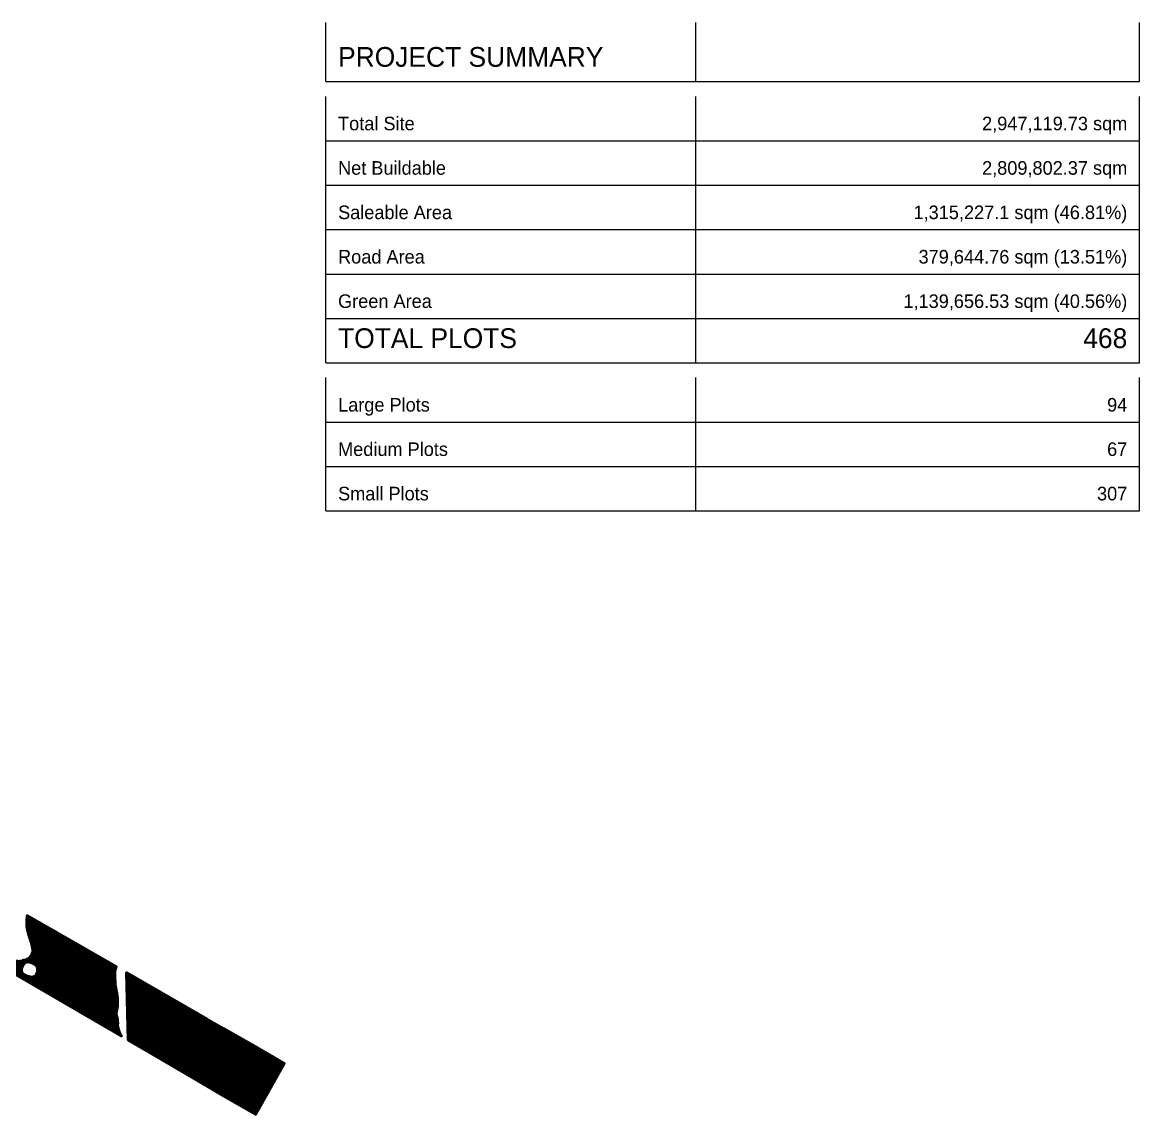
# Model space of a CAD drawing. Header units: metres. Extents: x 729569 to 733474, y 1423763 to 1426173.
# Drawn here: x 732115 to 733474, y 1424845 to 1426173 of the extents above; entities that cross this region are included whole.
import ezdxf
from ezdxf.enums import TextEntityAlignment as Align

# ---------------------------------------------------------------- set-up
doc = ezdxf.new("R2010")
doc.units = ezdxf.units.M
for name, color, linetype in [('BOUNDARY', 7, 'Continuous'), ('GREEN_AREA', 7, 'Continuous'), ('PARCEL_BORDER', 7, 'Continuous'), ('PARCEL_S', 7, 'Continuous'), ('ROADS_LOCAL', 7, 'Continuous'), ('TABLE_LINES', 7, 'Continuous'), ('TABLE_TEXT', 7, 'Continuous')]:
    doc.layers.add(name, color=color, linetype=linetype)

msp = doc.modelspace()

# ---------------------------------------------------------------- hatches: boundary and pattern name
at = {"layer": 'BOUNDARY', "true_color": 0xdcdcdc}
h = msp.add_hatch(dxfattribs=at)
h.set_pattern_fill('SOLID')
h.paths.add_polyline_path([(732433.9, 1424906.9), (732398.7, 1424844.6), (732243.5, 1424935.2), (732241.7, 1425017.4), (732433.9, 1424906.9)])
at = {"layer": 'GREEN_AREA', "true_color": 0x96c896}
h = msp.add_hatch(dxfattribs=at)
h.set_pattern_fill('SOLID')
h.paths.add_polyline_path([(732228, 1425001.4), (732228, 1425001.3), (732228.1, 1425000.9), (732228.1, 1425000.8), (732228.2, 1425000.2), (732228.2, 1425000.1), (732228.4, 1424999.4), (732228.4, 1424999.4), (732228.5, 1424998.6), (732228.7, 1424997.9), (732228.8, 1424997.3), (732228.9, 1424996.9), (732228.9, 1424996.6), (732229, 1424996.3), (732229, 1424996), (732229, 1424996), (732229.1, 1424995.6), (732229.1, 1424995.6), (732229.1, 1424995.1), (732229.1, 1424995.1), (732229.2, 1424994.6), (732229.2, 1424994.6), (732229.4, 1424993.7), (732229.4, 1424993.6), (732229.6, 1424992.4), (732229.8, 1424991.1), (732230, 1424989.6), (732230.3, 1424988.2), (732230.4, 1424987), (732230.6, 1424986.1), (732230.6, 1424985.6), (732230.7, 1424985.2), (732230.7, 1424984.8), (732230.7, 1424984.4), (732230.7, 1424984), (732230.7, 1424983.5), (732230.7, 1424983), (732230.7, 1424982.6), (732230.7, 1424982.1), (732230.7, 1424981.6), (732230.7, 1424981), (732230.7, 1424981), (732230.6, 1424980.4), (732230.6, 1424980.4), (732230.6, 1424979.7), (732230.6, 1424979.7), (732230.6, 1424979), (732230.6, 1424978.1), (732230.6, 1424977.3), (732230.5, 1424976.6), (732230.5, 1424976.3), (732230.5, 1424976.2), (732230.4, 1424975.9), (732230.3, 1424975.6), (732230.3, 1424975.2), (732230.3, 1424975.2), (732230.1, 1424974.5), (732230.1, 1424974.5), (732230, 1424973.5), (732230, 1424973.5), (732229.8, 1424972.5), (732229.6, 1424971.4), (732229.5, 1424970.4), (732229.3, 1424969.7), (732229.3, 1424969.4), (732229.2, 1424969.1), (732229.2, 1424968.8), (732229.2, 1424968.8), (732229.1, 1424968.5), (732229.1, 1424968.4), (732229.1, 1424968.2), (732229, 1424967.9), (732229, 1424967.6), (732229.1, 1424967.2), (732229.1, 1424967.1), (732229.1, 1424966.8), (732229.1, 1424966.7), (732229.1, 1424966.2), (732229.2, 1424966.1), (732229.2, 1424965.5), (732229.3, 1424965.2), (732229.4, 1424964.8), (732229.4, 1424964.7), (732229.6, 1424964.1), (732229.6, 1424964.1), (732229.8, 1424963.4), (732230, 1424962.7), (732230.2, 1424961.9), (732230.4, 1424961.2), (732230.5, 1424960.5), (732230.6, 1424959.8), (732230.7, 1424959), (732230.7, 1424958.2), (732230.7, 1424957.4), (732230.8, 1424956.6), (732230.8, 1424955.9), (732230.8, 1424955.3), (732230.8, 1424955.3), (732230.8, 1424954.9), (732230.7, 1424954.6), (732230.7, 1424954.2), (732230.7, 1424953.8), (732230.7, 1424953.6), (732230.7, 1424953.2), (732230.7, 1424952.9), (732230.7, 1424952.4), (732230.7, 1424952.2), (732230.8, 1424952), (732230.9, 1424951.5), (732230.9, 1424951.4), (732231.2, 1424950.5), (732231.2, 1424950.5), (732231.5, 1424949.5), (732231.6, 1424949.4), (732231.9, 1424948.3), (732232, 1424948.2), (732232.4, 1424947.1), (732232.4, 1424947), (732232.7, 1424945.9), (732232.7, 1424945.9), (732233.1, 1424945), (732233.3, 1424944.3), (732233.4, 1424944), (732233.4, 1424943.9), (732233.5, 1424943.7), (732233.6, 1424943.5), (732233.6, 1424943.3), (732233.7, 1424943), (732233.8, 1424942.8), (732233.9, 1424942.7), (732234.1, 1424942.4), (732234.1, 1424942.4), (732234.2, 1424942.1), (732234.4, 1424941.7), (732234.6, 1424941.3), (732234.9, 1424940.7), (732235.3, 1424940), (732104.4, 1425016.4), (732104, 1425016.6), (732103.5, 1425016.8), (732103, 1425016.9), (732102.6, 1425017), (732102.1, 1425017.1), (732101.6, 1425017.1), (732101.1, 1425017), (732100.6, 1425016.9), (732100.2, 1425016.8), (732099.7, 1425016.6), (732099.3, 1425016.4), (732098.9, 1425016.1), (732098.5, 1425015.8), (732098.2, 1425015.4), (732097.9, 1425015.1), (732049.3, 1424949.5), (732049.3, 1425004.6), (732072.5, 1425004.6), (732072.5, 1425051.2), (732049.3, 1425051.2), (732049.3, 1425084.7), (732049.4, 1425084.8), (732049.6, 1425085), (732049.7, 1425085.3), (732049.7, 1425085.5), (732049.8, 1425085.7), (732049.9, 1425085.9), (732049.9, 1425086.1), (732050, 1425086.3), (732050, 1425086.4), (732050, 1425086.4), (732050.3, 1425087.2), (732050.6, 1425088.3), (732051.1, 1425089.6), (732051.7, 1425091.1), (732051.7, 1425091.1), (732052.2, 1425092.6), (732052.2, 1425092.7), (732052.7, 1425094.1), (732052.7, 1425094.1), (732053.1, 1425095.3), (732053.1, 1425095.3), (732053.4, 1425096.1), (732053.4, 1425096.2), (732053.5, 1425096.6), (732053.6, 1425097.1), (732053.7, 1425097.4), (732053.7, 1425097.7), (732053.7, 1425098), (732053.7, 1425098.1), (732053.7, 1425098.3), (732053.8, 1425098.5), (732053.8, 1425098.8), (732054, 1425099.6), (732054.2, 1425100.7), (732054.5, 1425102), (732054.7, 1425103.3), (732055, 1425104.4), (732055.1, 1425105.2), (732055.2, 1425105.4), (732055.2, 1425105.5), (732055.3, 1425105.6), (732055.3, 1425105.8), (732055.4, 1425106), (732055.4, 1425106.2), (732055.4, 1425106.4), (732055.4, 1425106.6), (732055.5, 1425106.8), (732055.5, 1425106.8), (732055.5, 1425106.9), (732055.5, 1425107.4), (732055.5, 1425107.4), (732055.6, 1425108.2), (732055.6, 1425108.2), (732055.8, 1425109.2), (732055.8, 1425109.2), (732055.9, 1425110.3), (732055.9, 1425110.3), (732056, 1425111.5), (732056, 1425111.6), (732056, 1425112.7), (732056, 1425112.8), (732056, 1425113.9), (732056, 1425114.1), (732055.9, 1425115.1), (732055.9, 1425115.2), (732055.8, 1425116.4), (732055.8, 1425116.5), (732055.6, 1425117.8), (732055.6, 1425117.9), (732055.3, 1425119.3), (732055.3, 1425119.3), (732055.1, 1425120.8), (732055.1, 1425120.8), (732054.8, 1425122.2), (732054.8, 1425122.2), (732054.6, 1425123.5), (732054.6, 1425123.5), (732054.4, 1425124.5), (732054.3, 1425125.1), (732054.3, 1425125.2), (732054.3, 1425125.3), (732054.3, 1425125.5), (732054.3, 1425125.7), (732054.3, 1425126.2), (732054.3, 1425126.3), (732054.2, 1425126.6), (732054.2, 1425126.8), (732054.2, 1425126.8), (732054.2, 1425126.9), (732054.1, 1425127.2), (732054.1, 1425127.2), (732054, 1425127.9), (732053.8, 1425128.9), (732053.5, 1425130), (732053.3, 1425131.3), (732053.1, 1425132.5), (732052.8, 1425133.6), (732052.7, 1425134.4), (732052.5, 1425135.2), (732052.4, 1425135.9), (732052.3, 1425136.5), (732052.3, 1425136.5), (732052.2, 1425137.2), (732052.2, 1425137.2), (732052.1, 1425137.9), (732052.1, 1425138), (732052, 1425138.7), (732051.9, 1425138.8), (732051.7, 1425139.6), (732051.7, 1425139.7), (732051.5, 1425140.4), (732051.5, 1425140.5), (732051.2, 1425141.4), (732051.2, 1425141.5), (732050.8, 1425142.5), (732050.8, 1425142.5), (732050.4, 1425143.5), (732050.4, 1425143.5), (732050.1, 1425144.6), (732050, 1425144.6), (732049.7, 1425145.6), (732049.3, 1425146.6), (732049.3, 1425146.6), (732049.3, 1425147.8), (732093.2, 1425147.8), (732093.3, 1425147.5), (732093.4, 1425147.2), (732093.6, 1425146.5), (732093.8, 1425146.1), (732094, 1425145.4), (732094.1, 1425145.2), (732094.5, 1425144.3), (732094.6, 1425144.2), (732095.1, 1425143.2), (732095.1, 1425143.1), (732095.6, 1425142.1), (732095.6, 1425142.1), (732096.1, 1425141.1), (732096.6, 1425140.3), (732096.7, 1425140), (732096.7, 1425140), (732096.7, 1425139.7), (732096.7, 1425139.6), (732096.7, 1425139.6), (732096.6, 1425139.1), (732096.5, 1425138.3), (732096.3, 1425137.4), (732096.1, 1425136.3), (732096.1, 1425136.3), (732095.8, 1425135.2), (732095.8, 1425135.2), (732095.6, 1425134), (732095.6, 1425134), (732095.4, 1425133), (732095.4, 1425132.9), (732095.2, 1425132), (732095.2, 1425132), (732095.1, 1425131), (732095.1, 1425131), (732094.9, 1425130.1), (732094.9, 1425130.1), (732094.8, 1425129.2), (732094.8, 1425129.2), (732094.6, 1425128.4), (732094.6, 1425128.4), (732094.5, 1425127.6), (732094.5, 1425127.6), (732094.4, 1425126.8), (732094.4, 1425126.8), (732094.3, 1425126.1), (732094.3, 1425126.1), (732094.2, 1425125.5), (732094.1, 1425125.4), (732094.1, 1425124.7), (732094, 1425124.6), (732094, 1425124), (732094, 1425123.9), (732093.9, 1425123.3), (732093.9, 1425122.9), (732093.8, 1425122.4), (732093.7, 1425122.1), (732093.6, 1425122.2), (732093, 1425122.9), (732092.7, 1425123.2), (732092.4, 1425123.5), (732091.9, 1425124), (732091.4, 1425124.3), (732090.9, 1425124.6), (732090.1, 1425125), (732089.5, 1425125.2), (732088.7, 1425125.5), (732088.3, 1425125.7), (732087.4, 1425125.9), (732087.1, 1425126), (732086.3, 1425126.1), (732086.1, 1425126.2), (732085.4, 1425126.3), (732085.3, 1425126.3), (732085, 1425126.3), (732084.7, 1425126.5), (732084.4, 1425126.6), (732083.8, 1425126.7), (732083.2, 1425126.8), (732082.9, 1425126.8), (732082.5, 1425126.8), (732082, 1425126.8), (732081.6, 1425126.8), (732081.2, 1425126.7), (732080.8, 1425126.6), (732080.4, 1425126.5), (732080, 1425126.3), (732079.4, 1425126.1), (732079, 1425125.9), (732078.7, 1425125.7), (732078.2, 1425125.4), (732077.8, 1425125.1), (732077.5, 1425124.9), (732077.3, 1425124.7), (732076.7, 1425124.2), (732076.7, 1425124.1), (732075.9, 1425123.5), (732075.9, 1425123.4), (732075.1, 1425122.7), (732075, 1425122.6), (732074.1, 1425121.8), (732074, 1425121.7), (732073.6, 1425121.2), (732073.2, 1425120.8), (732073, 1425120.4), (732072.7, 1425120), (732072.5, 1425119.6), (732072.4, 1425119.1), (732072.2, 1425118.7), (732072.2, 1425118.2), (732072.1, 1425117.7), (732072.2, 1425117.2), (732072.2, 1425116.8), (732072.3, 1425116.3), (732072.5, 1425115.8), (732072.7, 1425115.4), (732072.9, 1425115), (732073.2, 1425114.6), (732073.3, 1425114.5), (732073.2, 1425114.3), (732072.9, 1425113.8), (732072.7, 1425113.3), (732072.4, 1425112.7), (732072.3, 1425112.6), (732072, 1425112), (732072, 1425111.9), (732071.6, 1425111.2), (732071.6, 1425111), (732071.3, 1425110.3), (732071.2, 1425110.1), (732070.9, 1425109.3), (732070.9, 1425109), (732070.7, 1425108.1), (732070.6, 1425107.8), (732070.5, 1425107), (732070.5, 1425106.8), (732070.5, 1425105.7), (732070.5, 1425105.6), (732070.6, 1425104.4), (732070.6, 1425104.3), (732070.6, 1425102.9), (732070.6, 1425102.9), (732070.7, 1425101.4), (732070.7, 1425101.4), (732070.9, 1425100), (732070.9, 1425100), (732071, 1425098.6), (732071.1, 1425097.3), (732071.2, 1425096.2), (732071.2, 1425095.4), (732071.2, 1425094.6), (732071.2, 1425093.8), (732071.1, 1425093), (732071.1, 1425092.2), (732071.1, 1425092.1), (732071, 1425091.3), (732071, 1425091.2), (732071, 1425090.5), (732071.1, 1425090.2), (732071.1, 1425089.6), (732071.2, 1425089.2), (732071.3, 1425088.7), (732071.4, 1425088.4), (732071.5, 1425088.1), (732071.8, 1425087.4), (732072, 1425087), (732072.4, 1425086.3), (732072.5, 1425086.1), (732073, 1425085.5), (732073.1, 1425085.3), (732073.5, 1425084.8), (732073.6, 1425084.7), (732073.8, 1425084.5), (732073.8, 1425084.5), (732073.9, 1425084.2), (732074, 1425084), (732074.1, 1425083.7), (732074.3, 1425083.4), (732074.5, 1425083.2), (732074.7, 1425083), (732074.8, 1425082.9), (732075.1, 1425082.7), (732075.1, 1425082.7), (732075.4, 1425082.3), (732076, 1425081.5), (732076.6, 1425080.5), (732076.6, 1425080.5), (732077.3, 1425079.6), (732077.3, 1425079.6), (732078, 1425078.7), (732078, 1425078.6), (732078.5, 1425077.9), (732078.6, 1425077.8), (732079, 1425077.3), (732079.1, 1425077.2), (732079.6, 1425076.7), (732079.7, 1425076.5), (732080.1, 1425076.1), (732080.2, 1425076), (732080.6, 1425075.7), (732080.9, 1425075.4), (732081.1, 1425075.1), (732081.3, 1425074.9), (732081.5, 1425074.7), (732081.6, 1425074.5), (732081.7, 1425074.4), (732081.7, 1425074.3), (732081.8, 1425074.1), (732082, 1425073.5), (732082.3, 1425072.7), (732082.6, 1425071.7), (732083, 1425070.6), (732083.4, 1425069.4), (732083.8, 1425068.2), (732084.2, 1425066.9), (732084.6, 1425065.7), (732084.9, 1425064.6), (732085.3, 1425063.4), (732085.7, 1425062), (732086.1, 1425060.7), (732086.4, 1425059.3), (732086.8, 1425058.1), (732087.1, 1425057.1), (732087.3, 1425056.2), (732087.5, 1425055.7), (732087.5, 1425055.6), (732087.5, 1425055.5), (732087.5, 1425055.5), (732087.5, 1425055.3), (732087.6, 1425055.2), (732087.6, 1425055), (732087.6, 1425054.9), (732087.7, 1425054.6), (732087.7, 1425054.5), (732087.8, 1425054.1), (732087.9, 1425053.9), (732088.1, 1425053.6), (732088.2, 1425053.3), (732088.4, 1425053.1), (732088.5, 1425053), (732088.9, 1425052.4), (732088.9, 1425052.4), (732089.6, 1425051.4), (732090.4, 1425050.3), (732091.3, 1425049.1), (732092.2, 1425047.8), (732093.1, 1425046.6), (732093.9, 1425045.6), (732094.5, 1425044.7), (732094.8, 1425044.3), (732095, 1425043.9), (732095.2, 1425043.4), (732095.4, 1425043), (732095.5, 1425042.9), (732095.7, 1425042.4), (732095.8, 1425042.3), (732096.1, 1425041.7), (732096.2, 1425041.5), (732096.6, 1425040.9), (732096.7, 1425040.8), (732097.1, 1425040.2), (732097.2, 1425040.1), (732097.7, 1425039.6), (732097.8, 1425039.5), (732098.2, 1425039), (732098.3, 1425038.9), (732098.7, 1425038.5), (732098.8, 1425038.4), (732099.2, 1425038), (732099.2, 1425038), (732099.6, 1425037.6), (732099.7, 1425037.6), (732100.1, 1425037.2), (732100.3, 1425037.1), (732100.6, 1425036.8), (732100.8, 1425036.7), (732101.1, 1425036.5), (732101.2, 1425036.4), (732101.6, 1425036.2), (732101.6, 1425036.2), (732102, 1425035.9), (732102.3, 1425035.7), (732102.9, 1425035.3), (732102.9, 1425035.3), (732103.5, 1425034.7), (732103.6, 1425034.7), (732104.4, 1425034.1), (732104.6, 1425034), (732105.4, 1425033.5), (732105.7, 1425033.4), (732106.6, 1425033), (732107, 1425032.8), (732107.9, 1425032.5), (732108.1, 1425032.5), (732108.4, 1425032.4), (732109.1, 1425032.3), (732109.4, 1425032.3), (732110.4, 1425032.2), (732110.6, 1425032.2), (732111.8, 1425032.2), (732111.9, 1425032.3), (732113.2, 1425032.3), (732113.3, 1425032.3), (732114.7, 1425032.4), (732114.8, 1425032.5), (732116.2, 1425032.6), (732116.3, 1425032.7), (732117.7, 1425032.9), (732117.9, 1425032.9), (732119.1, 1425033.3), (732119.3, 1425033.3), (732120.4, 1425033.7), (732120.8, 1425033.9), (732121.7, 1425034.3), (732121.9, 1425034.4), (732122.2, 1425034.6), (732123, 1425035.2), (732123.2, 1425035.4), (732123.3, 1425035.5), (732124.1, 1425036.3), (732124.3, 1425036.6), (732125, 1425037.5), (732125.1, 1425037.7), (732125.7, 1425038.7), (732125.8, 1425038.8), (732126.4, 1425039.8), (732126.4, 1425039.9), (732126.9, 1425040.8), (732126.9, 1425040.9), (732127.3, 1425041.6), (732127.3, 1425041.8), (732127.5, 1425042.3), (732127.6, 1425042.5), (732127.7, 1425042.8), (732127.8, 1425043.1), (732127.8, 1425043.4), (732127.8, 1425043.8), (732127.8, 1425044.1), (732127.8, 1425044.4), (732127.8, 1425044.6), (732127.7, 1425044.9), (732127.6, 1425045.2), (732127.5, 1425045.5), (732127.4, 1425045.6), (732127.4, 1425045.6), (732127.4, 1425045.7), (732127.3, 1425046.2), (732127.2, 1425046.9), (732127.2, 1425046.9), (732127, 1425047.8), (732127, 1425047.8), (732126.8, 1425048.8), (732126.8, 1425048.8), (732126.6, 1425049.9), (732126.6, 1425049.9), (732126.3, 1425051), (732126.3, 1425051), (732126.1, 1425052.1), (732126.1, 1425052.2), (732125.8, 1425053.2), (732125.8, 1425053.3), (732125.5, 1425054.3), (732125.5, 1425054.3), (732125.1, 1425055.5), (732125.1, 1425055.5), (732124.7, 1425056.8), (732124.7, 1425056.8), (732124.3, 1425058.1), (732124.3, 1425058.1), (732123.9, 1425059.4), (732123.9, 1425059.4), (732123.5, 1425060.6), (732123.5, 1425060.6), (732123.1, 1425061.7), (732122.8, 1425062.6), (732122.6, 1425063.3), (732122.5, 1425063.6), (732122.4, 1425064), (732122.3, 1425064.3), (732122.2, 1425064.6), (732122.1, 1425064.9), (732122, 1425065.3), (732122, 1425065.3), (732121.9, 1425065.8), (732121.8, 1425066.1), (732121.8, 1425066.5), (732121.7, 1425066.9), (732121.6, 1425067.3), (732121.6, 1425067.3), (732121.5, 1425067.9), (732121.3, 1425068.8), (732121.1, 1425069.8), (732120.9, 1425071), (732120.7, 1425072.3), (732120.5, 1425073.6), (732120.4, 1425074.9), (732120.3, 1425076.1), (732120.2, 1425077.2), (732120.2, 1425078.3), (732120.3, 1425079.5), (732120.3, 1425080.8), (732120.4, 1425082.2), (732120.6, 1425083.7), (732120.7, 1425085.1), (732120.8, 1425086.3), (732120.9, 1425086.8), (732229, 1425024.7), (732228.8, 1425024.3), (732228.8, 1425024.3), (732228.6, 1425023.4), (732228.5, 1425022.8), (732228.3, 1425022.1), (732228.1, 1425021.5), (732228.1, 1425021.4), (732227.9, 1425020.8), (732227.9, 1425020.8), (732227.7, 1425020.2), (732227.7, 1425020.1), (732227.6, 1425019.5), (732227.5, 1425019.3), (732227.5, 1425018.9), (732227.4, 1425018.6), (732227.4, 1425018.2), (732227.4, 1425017.9), (732227.4, 1425017.5), (732227.4, 1425017.3), (732227.4, 1425016.9), (732227.4, 1425016.9), (732227.4, 1425016.6), (732227.5, 1425016.2), (732227.4, 1425015.9), (732227.4, 1425015.3), (732227.4, 1425014.6), (732227.4, 1425014.5), (732227.4, 1425013.7), (732227.4, 1425013.7), (732227.4, 1425012.8), (732227.4, 1425012.8), (732227.4, 1425011.9), (732227.4, 1425011.8), (732227.4, 1425011), (732227.4, 1425010.9), (732227.4, 1425010), (732227.4, 1425009.9), (732227.5, 1425009.1), (732227.5, 1425009), (732227.6, 1425008.2), (732227.6, 1425008.1), (732227.7, 1425007.4), (732227.7, 1425007.4), (732227.8, 1425006.7), (732227.8, 1425006.2), (732227.8, 1425005.9), (732227.8, 1425005.7), (732227.8, 1425005.4), (732227.8, 1425005), (732227.8, 1425005), (732227.8, 1425004.6), (732227.8, 1425004.4), (732227.8, 1425004), (732227.8, 1425003.8), (732227.8, 1425003.4), (732227.8, 1425003.3), (732227.8, 1425002.9), (732227.8, 1425002.8), (732227.9, 1425002.4), (732227.9, 1425002.3), (732227.9, 1425001.9), (732227.9, 1425001.9), (732228, 1425001.4)])
h.paths.add_polyline_path([(732115.1, 1425019.7), (732115.2, 1425019.5), (732115.2, 1425019.3), (732115.3, 1425019), (732115.4, 1425018.7), (732115.5, 1425018.5), (732115.6, 1425018.3), (732115.6, 1425018.1), (732115.8, 1425017.9), (732115.9, 1425017.7), (732116.1, 1425017.5), (732116.2, 1425017.3), (732116.4, 1425017.1), (732116.8, 1425016.7), (732116.9, 1425016.6), (732117.1, 1425016.5), (732117.8, 1425016), (732118.1, 1425015.8), (732119.2, 1425015.2), (732119.5, 1425015), (732120.8, 1425014.5), (732121, 1425014.4), (732122.3, 1425013.9), (732122.5, 1425013.9), (732123.8, 1425013.5), (732124.1, 1425013.4), (732125.3, 1425013.2), (732125.6, 1425013.2), (732126.4, 1425013.1), (732126.6, 1425013.1), (732126.9, 1425013.1), (732127.4, 1425013.1), (732127.6, 1425013.2), (732127.9, 1425013.2), (732128.2, 1425013.3), (732128.4, 1425013.4), (732128.6, 1425013.4), (732128.7, 1425013.5), (732129, 1425013.6), (732129.1, 1425013.7), (732129.4, 1425013.9), (732129.6, 1425014.1), (732129.8, 1425014.2), (732130, 1425014.4), (732130.3, 1425014.7), (732130.4, 1425014.8), (732130.6, 1425015.1), (732130.9, 1425015.6), (732131, 1425015.8), (732131.2, 1425016), (732131.5, 1425016.7), (732131.7, 1425017.1), (732131.9, 1425018), (732132, 1425018.4), (732132.2, 1425019.2), (732132.2, 1425019.6), (732132.2, 1425020.5), (732132.2, 1425020.9), (732132.2, 1425021.6), (732132.1, 1425022), (732132, 1425022.4), (732131.9, 1425022.8), (732131.8, 1425023.1), (732131.7, 1425023.3), (732131.6, 1425023.4), (732131.6, 1425023.6), (732131.5, 1425023.7), (732131.3, 1425024), (732131.2, 1425024.2), (732130.9, 1425024.5), (732130.6, 1425024.9), (732130.3, 1425025.2), (732129.8, 1425025.7), (732129.5, 1425025.9), (732128.6, 1425026.5), (732128.4, 1425026.7), (732127.3, 1425027.3), (732127.1, 1425027.4), (732126, 1425028), (732125.8, 1425028.1), (732124.7, 1425028.5), (732124.4, 1425028.6), (732123.3, 1425028.9), (732122.9, 1425029), (732122.2, 1425029.1), (732121.9, 1425029.1), (732121.7, 1425029.1), (732121.2, 1425029.1), (732121, 1425029.1), (732120.7, 1425029.1), (732120.4, 1425029), (732120.1, 1425028.9), (732119.9, 1425028.9), (732119.7, 1425028.8), (732119.5, 1425028.7), (732119.2, 1425028.6), (732119, 1425028.4), (732118.8, 1425028.3), (732118.6, 1425028.2), (732118.2, 1425027.9), (732118, 1425027.7), (732117.9, 1425027.6), (732117.4, 1425027), (732117.2, 1425026.8), (732117.1, 1425026.7), (732116.6, 1425025.8), (732116.4, 1425025.5), (732115.9, 1425024.5), (732115.8, 1425024.2), (732115.4, 1425023.2), (732115.3, 1425022.8), (732115.1, 1425021.8), (732115.1, 1425021.6), (732115.1, 1425021.4), (732115.1, 1425020.7), (732115.1, 1425020.4), (732115.1, 1425020.2), (732115.1, 1425019.7)])
h.paths.add_polyline_path([(732168.3, 1425043.9), (732136.4, 1425043.9), (732136.4, 1425002.8), (732168.3, 1425002.8), (732168.3, 1425043.9)])
h.paths.add_polyline_path([(732209, 1424974.1), (732209, 1425030.6), (732186.9, 1425030.6), (732186.9, 1424974.1), (732209, 1424974.1)])
h = msp.add_hatch(dxfattribs=at)
h.set_pattern_fill('SOLID')
h.paths.add_polyline_path([(732339.3, 1424961.3), (732339.3, 1424927.8), (732294.6, 1424927.8), (732294.6, 1424977.9), (732264.6, 1424977.9), (732264.6, 1424927.8), (732256.1, 1424927.8), (732243.5, 1424935.2), (732241.7, 1425017.4), (732339.3, 1424961.3)])
h = msp.add_hatch(dxfattribs=at)
h.set_pattern_fill('SOLID')
h.paths.add_polyline_path([(732397.5, 1424927.8), (732359.3, 1424927.8), (732359.3, 1424949.8), (732397.5, 1424927.8)])
h = msp.add_hatch(dxfattribs=at)
h.set_pattern_fill('SOLID')
h.paths.add_polyline_path([(732278.4, 1424914.8), (732339.3, 1424914.8), (732339.3, 1424879.3), (732278.4, 1424914.8)])
h = msp.add_hatch(dxfattribs=at)
h.set_pattern_fill('SOLID')
h.paths.add_polyline_path([(732420.1, 1424914.8), (732433.9, 1424906.9), (732398.7, 1424844.6), (732359.3, 1424867.6), (732359.3, 1424914.8), (732420.1, 1424914.8)])
at = {"layer": 'PARCEL_S', "true_color": 0xffc8c8}
h = msp.add_hatch(dxfattribs=at)
h.set_pattern_fill('SOLID')
h.paths.add_polyline_path([(732168.3, 1425002.8), (732168.3, 1425043.9), (732136.4, 1425043.9), (732136.4, 1425002.8), (732168.3, 1425002.8)])
h = msp.add_hatch(dxfattribs=at)
h.set_pattern_fill('SOLID')
h.paths.add_polyline_path([(732209, 1424974.1), (732209, 1425030.6), (732186.9, 1425030.6), (732186.9, 1424974.1), (732209, 1424974.1)])
h = msp.add_hatch(dxfattribs=at)
h.set_pattern_fill('SOLID')
h.paths.add_polyline_path([(732294.6, 1424927.8), (732294.6, 1424977.9), (732264.6, 1424977.9), (732264.6, 1424927.8), (732294.6, 1424927.8)])
at = {"layer": 'ROADS_LOCAL', "true_color": 0x999999}
h = msp.add_hatch(dxfattribs=at)
h.set_pattern_fill('SOLID')
h.paths.add_polyline_path([(732359.3, 1424927.8), (732397.5, 1424927.8), (732420.1, 1424914.8), (732359.3, 1424914.8), (732359.3, 1424867.6), (732339.3, 1424879.3), (732339.3, 1424914.8), (732278.4, 1424914.8), (732256.1, 1424927.8), (732339.3, 1424927.8), (732339.3, 1424961.3), (732359.3, 1424949.8), (732359.3, 1424927.8)])

# ---------------------------------------------------------------- linework, layer by layer
at = {"layer": 'PARCEL_BORDER', "lineweight": 50, "true_color": 0x326432}
msp.add_lwpolyline([(732114.8, 1425032.5), (732116.2, 1425032.6), (732116.3, 1425032.7), (732117.7, 1425032.9), (732117.9, 1425032.9), (732119.1, 1425033.3), (732119.3, 1425033.3), (732120.4, 1425033.7), (732120.8, 1425033.9), (732121.7, 1425034.3), (732121.9, 1425034.4), (732122.2, 1425034.6), (732123, 1425035.2), (732123.2, 1425035.4), (732123.3, 1425035.5), (732124.1, 1425036.3), (732124.3, 1425036.6), (732125, 1425037.5), (732125.1, 1425037.7), (732125.7, 1425038.7), (732125.8, 1425038.8), (732126.4, 1425039.8), (732126.4, 1425039.9), (732126.9, 1425040.8), (732126.9, 1425040.9), (732127.3, 1425041.6), (732127.3, 1425041.8), (732127.5, 1425042.3), (732127.6, 1425042.5), (732127.7, 1425042.8), (732127.8, 1425043.1), (732127.8, 1425043.4), (732127.8, 1425043.8), (732127.8, 1425044.1), (732127.8, 1425044.4), (732127.8, 1425044.6), (732127.7, 1425044.9), (732127.6, 1425045.2), (732127.5, 1425045.5), (732127.4, 1425045.6), (732127.4, 1425045.6), (732127.4, 1425045.7), (732127.3, 1425046.2), (732127.2, 1425046.9), (732127.2, 1425046.9), (732127, 1425047.8), (732127, 1425047.8), (732126.8, 1425048.8), (732126.8, 1425048.8), (732126.6, 1425049.9), (732126.6, 1425049.9), (732126.3, 1425051), (732126.3, 1425051), (732126.1, 1425052.1), (732126.1, 1425052.2), (732125.8, 1425053.2), (732125.8, 1425053.3), (732125.5, 1425054.3), (732125.5, 1425054.3), (732125.1, 1425055.5), (732125.1, 1425055.5), (732124.7, 1425056.8), (732124.7, 1425056.8), (732124.3, 1425058.1), (732124.3, 1425058.1), (732123.9, 1425059.4), (732123.9, 1425059.4), (732123.5, 1425060.6), (732123.5, 1425060.6), (732123.1, 1425061.7), (732122.8, 1425062.6), (732122.6, 1425063.3), (732122.5, 1425063.6), (732122.4, 1425064), (732122.3, 1425064.3), (732122.2, 1425064.6), (732122.1, 1425064.9), (732122, 1425065.3), (732122, 1425065.3), (732121.9, 1425065.8), (732121.8, 1425066.1), (732121.8, 1425066.5), (732121.7, 1425066.9), (732121.6, 1425067.3), (732121.6, 1425067.3), (732121.5, 1425067.9), (732121.3, 1425068.8), (732121.1, 1425069.8), (732120.9, 1425071), (732120.7, 1425072.3), (732120.5, 1425073.6), (732120.4, 1425074.9), (732120.3, 1425076.1), (732120.2, 1425077.2), (732120.2, 1425078.3), (732120.3, 1425079.5), (732120.3, 1425080.8), (732120.4, 1425082.2), (732120.6, 1425083.7), (732120.7, 1425085.1), (732120.8, 1425086.3), (732120.9, 1425086.8), (732229, 1425024.7), (732228.8, 1425024.3), (732228.8, 1425024.3), (732228.6, 1425023.4), (732228.5, 1425022.8), (732228.3, 1425022.1), (732228.1, 1425021.5), (732228.1, 1425021.4), (732227.9, 1425020.8), (732227.9, 1425020.8), (732227.7, 1425020.2), (732227.7, 1425020.1), (732227.6, 1425019.5), (732227.5, 1425019.3), (732227.5, 1425018.9), (732227.4, 1425018.6), (732227.4, 1425018.2), (732227.4, 1425017.9), (732227.4, 1425017.5), (732227.4, 1425017.3), (732227.4, 1425016.9), (732227.4, 1425016.9), (732227.4, 1425016.6), (732227.5, 1425016.2), (732227.4, 1425015.9), (732227.4, 1425015.3), (732227.4, 1425014.6), (732227.4, 1425014.5), (732227.4, 1425013.7), (732227.4, 1425013.7), (732227.4, 1425012.8), (732227.4, 1425012.8), (732227.4, 1425011.9), (732227.4, 1425011.8), (732227.4, 1425011), (732227.4, 1425010.9), (732227.4, 1425010), (732227.4, 1425009.9), (732227.5, 1425009.1), (732227.5, 1425009), (732227.6, 1425008.2), (732227.6, 1425008.1), (732227.7, 1425007.4), (732227.7, 1425007.4), (732227.8, 1425006.7), (732227.8, 1425006.2), (732227.8, 1425005.9), (732227.8, 1425005.7), (732227.8, 1425005.4), (732227.8, 1425005), (732227.8, 1425005), (732227.8, 1425004.6), (732227.8, 1425004.4), (732227.8, 1425004), (732227.8, 1425003.8), (732227.8, 1425003.4), (732227.8, 1425003.3), (732227.8, 1425002.9), (732227.8, 1425002.8), (732227.9, 1425002.4), (732227.9, 1425002.3), (732227.9, 1425001.9), (732227.9, 1425001.9), (732228, 1425001.4), (732228, 1425001.4), (732228, 1425001.3), (732228.1, 1425000.9), (732228.1, 1425000.8), (732228.2, 1425000.2), (732228.2, 1425000.1), (732228.4, 1424999.4), (732228.4, 1424999.4), (732228.5, 1424998.6), (732228.7, 1424997.9), (732228.8, 1424997.3), (732228.9, 1424996.9), (732228.9, 1424996.6), (732229, 1424996.3), (732229, 1424996), (732229, 1424996), (732229.1, 1424995.6), (732229.1, 1424995.6), (732229.1, 1424995.1), (732229.1, 1424995.1), (732229.2, 1424994.6), (732229.2, 1424994.6), (732229.4, 1424993.7), (732229.4, 1424993.6), (732229.6, 1424992.4), (732229.8, 1424991.1), (732230, 1424989.6), (732230.3, 1424988.2), (732230.4, 1424987), (732230.6, 1424986.1), (732230.6, 1424985.6), (732230.7, 1424985.2), (732230.7, 1424984.8), (732230.7, 1424984.4), (732230.7, 1424984), (732230.7, 1424983.5), (732230.7, 1424983), (732230.7, 1424982.6), (732230.7, 1424982.1), (732230.7, 1424981.6), (732230.7, 1424981), (732230.7, 1424981), (732230.6, 1424980.4), (732230.6, 1424980.4), (732230.6, 1424979.7), (732230.6, 1424979.7), (732230.6, 1424979), (732230.6, 1424978.1), (732230.6, 1424977.3), (732230.5, 1424976.6), (732230.5, 1424976.3), (732230.5, 1424976.2), (732230.4, 1424975.9), (732230.3, 1424975.6), (732230.3, 1424975.2), (732230.3, 1424975.2), (732230.1, 1424974.5), (732230.1, 1424974.5), (732230, 1424973.5), (732230, 1424973.5), (732229.8, 1424972.5), (732229.6, 1424971.4), (732229.5, 1424970.4), (732229.3, 1424969.7), (732229.3, 1424969.4), (732229.2, 1424969.1), (732229.2, 1424968.8), (732229.2, 1424968.8), (732229.1, 1424968.5), (732229.1, 1424968.4), (732229.1, 1424968.2), (732229, 1424967.9), (732229, 1424967.6), (732229.1, 1424967.2), (732229.1, 1424967.1), (732229.1, 1424966.8), (732229.1, 1424966.7), (732229.1, 1424966.2), (732229.2, 1424966.1), (732229.2, 1424965.5), (732229.3, 1424965.2), (732229.4, 1424964.8), (732229.4, 1424964.7), (732229.6, 1424964.1), (732229.6, 1424964.1), (732229.8, 1424963.4), (732230, 1424962.7), (732230.2, 1424961.9), (732230.4, 1424961.2), (732230.5, 1424960.5), (732230.6, 1424959.8), (732230.7, 1424959), (732230.7, 1424958.2), (732230.7, 1424957.4), (732230.8, 1424956.6), (732230.8, 1424955.9), (732230.8, 1424955.3), (732230.8, 1424955.3), (732230.8, 1424954.9), (732230.7, 1424954.6), (732230.7, 1424954.2), (732230.7, 1424953.8), (732230.7, 1424953.6), (732230.7, 1424953.2), (732230.7, 1424952.9), (732230.7, 1424952.4), (732230.7, 1424952.2), (732230.8, 1424952), (732230.9, 1424951.5), (732230.9, 1424951.4), (732231.2, 1424950.5), (732231.2, 1424950.5), (732231.5, 1424949.5), (732231.6, 1424949.4), (732231.9, 1424948.3), (732232, 1424948.2), (732232.4, 1424947.1), (732232.4, 1424947), (732232.7, 1424945.9), (732232.7, 1424945.9), (732233.1, 1424945), (732233.3, 1424944.3), (732233.4, 1424944), (732233.4, 1424943.9), (732233.5, 1424943.7), (732233.6, 1424943.5), (732233.6, 1424943.3), (732233.7, 1424943), (732233.8, 1424942.8), (732233.9, 1424942.7), (732234.1, 1424942.4), (732234.1, 1424942.4), (732234.2, 1424942.1), (732234.4, 1424941.7), (732234.6, 1424941.3), (732234.9, 1424940.7), (732235.3, 1424940), (732104.4, 1425016.4)], dxfattribs=at)
at = {"layer": 'PARCEL_BORDER', "lineweight": 50, "true_color": 0x323232}
for points in [[(732168.3, 1425002.8), (732168.3, 1425043.9), (732136.4, 1425043.9), (732136.4, 1425002.8), (732168.3, 1425002.8)], [(732209, 1424974.1), (732209, 1425030.6), (732186.9, 1425030.6), (732186.9, 1424974.1), (732209, 1424974.1)], [(732294.6, 1424927.8), (732294.6, 1424977.9), (732264.6, 1424977.9), (732264.6, 1424927.8), (732294.6, 1424927.8)]]:
    msp.add_lwpolyline(points, close=True, dxfattribs=at)
at = {"layer": 'PARCEL_BORDER', "lineweight": 50, "true_color": 0x326432}
for points in [[(732339.3, 1424961.3), (732339.3, 1424927.8), (732294.6, 1424927.8), (732294.6, 1424977.9), (732264.6, 1424977.9), (732264.6, 1424927.8), (732256.1, 1424927.8), (732243.5, 1424935.2), (732241.7, 1425017.4), (732339.3, 1424961.3)], [(732397.5, 1424927.8), (732359.3, 1424927.8), (732359.3, 1424949.8), (732397.5, 1424927.8)], [(732278.4, 1424914.8), (732339.3, 1424914.8), (732339.3, 1424879.3), (732278.4, 1424914.8)], [(732420.1, 1424914.8), (732433.9, 1424906.9), (732398.7, 1424844.6), (732359.3, 1424867.6), (732359.3, 1424914.8), (732420.1, 1424914.8)]]:
    msp.add_lwpolyline(points, close=True, dxfattribs=at)
at = {"layer": 'PARCEL_BORDER', "lineweight": 40, "true_color": 0x323232}
msp.add_lwpolyline([(732359.3, 1424927.8), (732397.5, 1424927.8), (732420.1, 1424914.8), (732359.3, 1424914.8), (732359.3, 1424867.6), (732339.3, 1424879.3), (732339.3, 1424914.8), (732278.4, 1424914.8), (732256.1, 1424927.8), (732339.3, 1424927.8), (732339.3, 1424961.3), (732359.3, 1424949.8), (732359.3, 1424927.8)], close=True, dxfattribs=at)
at = {"layer": 'TABLE_LINES'}
for p, q in [((732483.9, 1426100.8), (732483.9, 1426172.8)), ((732933.9, 1426100.8), (732933.9, 1426172.8)), ((733473.9, 1426100.8), (733473.9, 1426172.8)), ((732483.9, 1426100.8), (733473.9, 1426100.8)), ((732483.9, 1426028.8), (732483.9, 1426082.8)), ((732933.9, 1426028.8), (732933.9, 1426082.8)), ((733473.9, 1426028.8), (733473.9, 1426082.8)), ((732483.9, 1426028.8), (733473.9, 1426028.8)), ((732483.9, 1425974.8), (732483.9, 1426028.8)), ((732933.9, 1425974.8), (732933.9, 1426028.8)), ((733473.9, 1425974.8), (733473.9, 1426028.8)), ((732483.9, 1425974.8), (733473.9, 1425974.8)), ((732483.9, 1425920.8), (732483.9, 1425974.8)), ((732933.9, 1425920.8), (732933.9, 1425974.8)), ((733473.9, 1425920.8), (733473.9, 1425974.8)), ((732483.9, 1425920.8), (733473.9, 1425920.8)), ((732483.9, 1425866.8), (732483.9, 1425920.8)), ((732933.9, 1425866.8), (732933.9, 1425920.8)), ((733473.9, 1425866.8), (733473.9, 1425920.8)), ((732483.9, 1425866.8), (733473.9, 1425866.8)), ((732483.9, 1425812.8), (732483.9, 1425866.8)), ((732933.9, 1425812.8), (732933.9, 1425866.8)), ((733473.9, 1425812.8), (733473.9, 1425866.8)), ((732483.9, 1425758.8), (732483.9, 1425830.8)), ((732933.9, 1425758.8), (732933.9, 1425830.8)), ((733473.9, 1425758.8), (733473.9, 1425830.8)), ((732483.9, 1425812.8), (733473.9, 1425812.8)), ((732483.9, 1425758.8), (733473.9, 1425758.8)), ((732483.9, 1425686.8), (732483.9, 1425740.8)), ((732933.9, 1425686.8), (732933.9, 1425740.8)), ((733473.9, 1425686.8), (733473.9, 1425740.8)), ((732483.9, 1425686.8), (733473.9, 1425686.8)), ((732483.9, 1425632.8), (732483.9, 1425686.8)), ((732933.9, 1425632.8), (732933.9, 1425686.8)), ((733473.9, 1425632.8), (733473.9, 1425686.8)), ((732483.9, 1425632.8), (733473.9, 1425632.8)), ((732483.9, 1425578.8), (732483.9, 1425632.8)), ((732933.9, 1425578.8), (732933.9, 1425632.8)), ((733473.9, 1425578.8), (733473.9, 1425632.8)), ((732483.9, 1425578.8), (733473.9, 1425578.8)), ((732483.9, 1425578.8), (733473.9, 1425578.8))]:
    msp.add_line(p, q, dxfattribs=at)

# ---------------------------------------------------------------- texts
at = {"layer": 'TABLE_TEXT', "true_color": 0x000000}
for s, height, p in [('PROJECT SUMMARY', 24, (732498.9, 1426130.8)), ('Total Site', 16.5, (732498.9, 1426049.8)), ('Net Buildable', 16.5, (732498.9, 1425995.8)), ('Saleable Area', 16.5, (732498.9, 1425941.8)), ('Road Area', 16.5, (732498.9, 1425887.8)), ('Green Area', 16.5, (732498.9, 1425833.8)), ('TOTAL PLOTS', 24, (732498.9, 1425788.8)), ('Large Plots', 16.5, (732498.9, 1425707.8)), ('Medium Plots', 16.5, (732498.9, 1425653.8)), ('Small Plots', 16.5, (732498.9, 1425599.8))]:
    msp.add_text(s, height=height, dxfattribs=at).set_placement(p, align=Align.MIDDLE_LEFT)
for s, height, p in [('2,947,119.73 sqm', 16.5, (733458.9, 1426049.8)), ('2,809,802.37 sqm', 16.5, (733458.9, 1425995.8)), ('1,315,227.1 sqm (46.81%)', 16.5, (733458.9, 1425941.8)), ('379,644.76 sqm (13.51%)', 16.5, (733458.9, 1425887.8)), ('1,139,656.53 sqm (40.56%)', 16.5, (733458.9, 1425833.8)), ('468', 24, (733458.9, 1425788.8)), ('94', 16.5, (733458.9, 1425707.8)), ('67', 16.5, (733458.9, 1425653.8)), ('307', 16.5, (733458.9, 1425599.8))]:
    msp.add_text(s, height=height, dxfattribs=at).set_placement(p, align=Align.MIDDLE_RIGHT)

doc.saveas('drawing.dxf')
